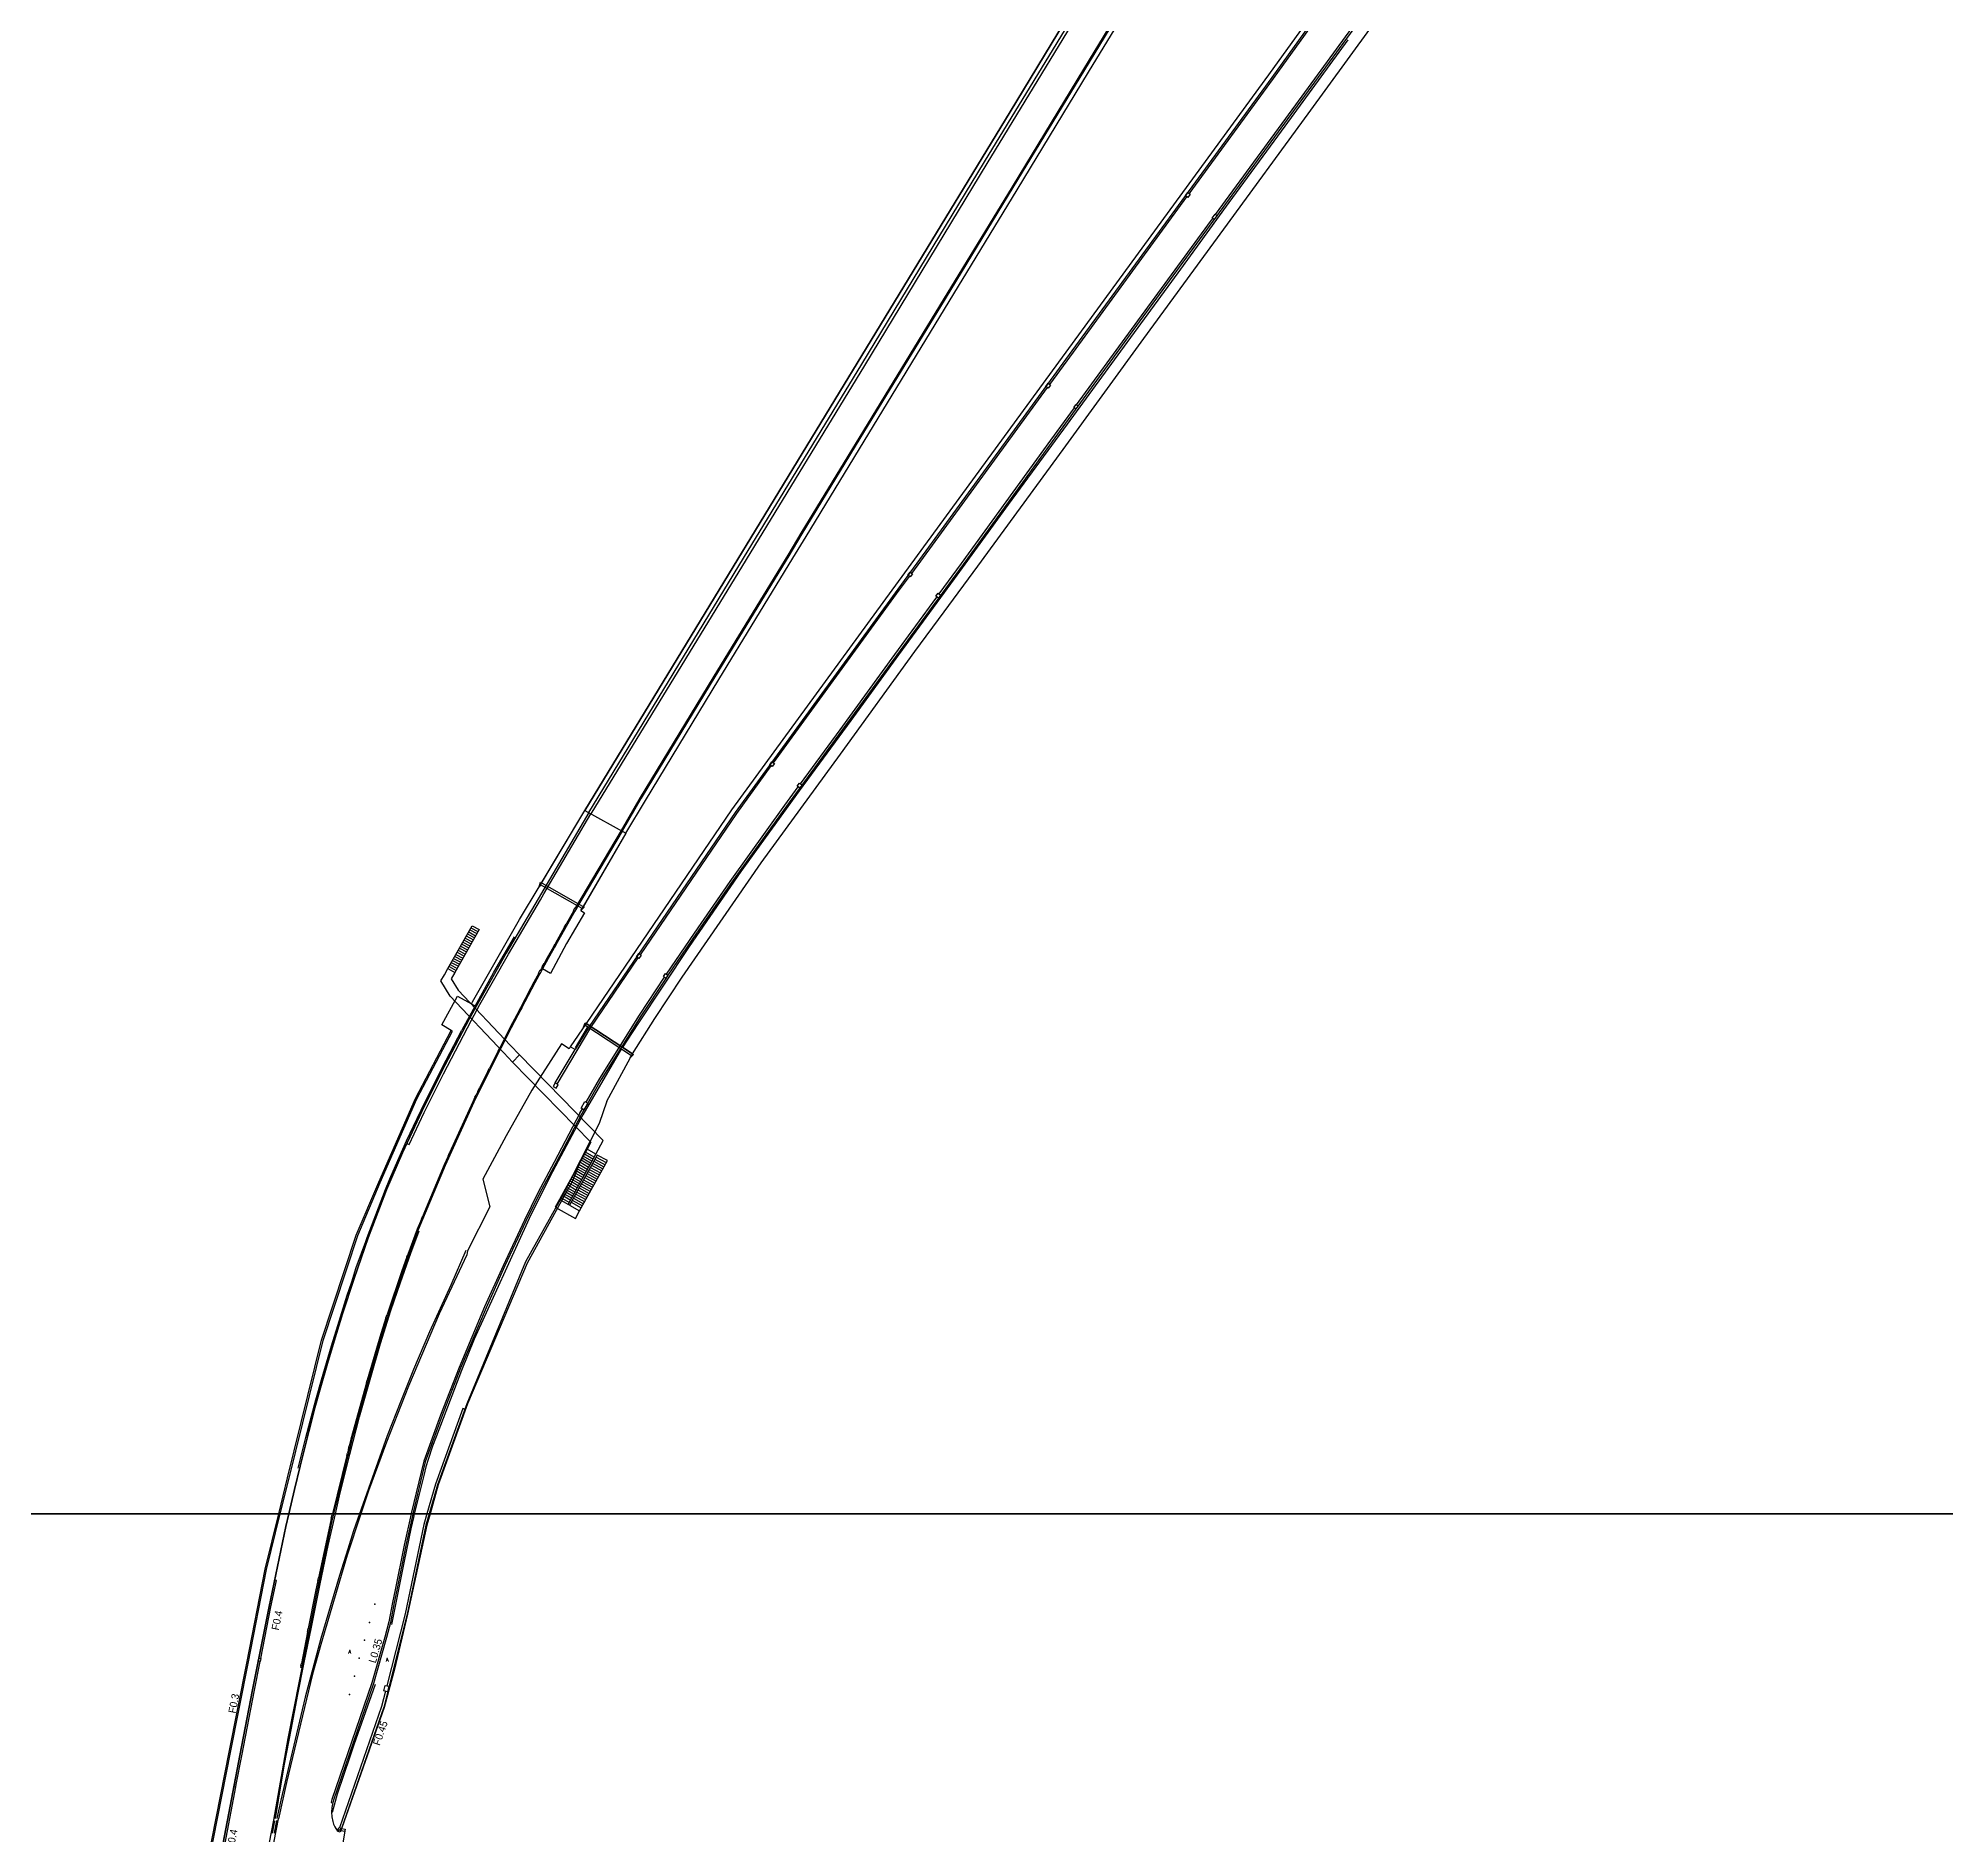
# Model space of a CAD drawing. Header units: metres. Extents: x -18400 to -16000, y -119400 to -117000.
# Drawn here: x -18110.5 to -17703.9, y -118868.4 to -118485.4 of the extents above; entities that cross this region are included whole.
import ezdxf

# ---------------------------------------------------------------- set-up
doc = ezdxf.new("R2010")
doc.units = ezdxf.units.M
doc.header["$LTSCALE"] = 2.5
for name, color, linetype in [('その他', 7, 'Continuous'), ('側溝・桝', 7, 'Continuous'), ('図郭', 7, 'Continuous'), ('歩道・分離帯・安全施設', 7, 'Continuous'), ('舗装', 7, 'Continuous'), ('道路', 7, 'Continuous')]:
    doc.layers.add(name, color=color, linetype=linetype)
doc.styles.get("Standard").update_dxf_attribs({"font": ''})
doc.styles.add('YOKO_DECO', font='txt.shx', dxfattribs={"bigfont": 'extfont.shx'})
doc.styles.get('Standard').set_extended_font_data('@MS PGothic')

msp = doc.modelspace()

# ---------------------------------------------------------------- linework, layer by layer
at = {"layer": 'その他'}
for points in [[(-18023.18, -118683.76), (-18018.02, -118674.61), (-18016.52, -118675.42), (-18021.69, -118684.58), (-18022.46, -118685.92), (-18021.01, -118688.32), (-18009.83, -118700.13), (-18007.93, -118702.14), (-18009.38, -118703.69), (-18011.27, -118701.69), (-18022.67, -118689.66), (-18024.66, -118686.35), (-18023.93, -118685.08)], [(-18009.38, -118703.69), (-17992.71, -118720.78), (-17993.52, -118722.26), (-17999.38, -118732.95), (-18000.28, -118734.59), (-17995.99, -118737.03), (-17995.09, -118735.39), (-17989.19, -118724.69), (-17991.35, -118723.5), (-17997.26, -118734.2), (-17997.56, -118734.03), (-17991.67, -118723.28), (-17990.1, -118720.42), (-18007.93, -118702.14)]]:
    msp.add_lwpolyline(points, close=True, dxfattribs=at)
for points in [[(-18019.25, -118676.79), (-18017.75, -118677.6)], [(-18019, -118676.35), (-18017.5, -118677.16)], [(-18018.75, -118675.91), (-18017.26, -118676.73)], [(-18018.51, -118675.48), (-18017.01, -118676.29)], [(-18018.27, -118675.05), (-18016.77, -118675.86)], [(-18021.71, -118681.14), (-18020.21, -118681.96)], [(-18021.46, -118680.71), (-18019.96, -118681.52)], [(-18021.22, -118680.28), (-18019.71, -118681.08)], [(-18020.97, -118679.83), (-18019.47, -118680.65)], [(-18020.72, -118679.4), (-18019.22, -118680.21)], [(-18020.48, -118678.96), (-18018.98, -118679.78)], [(-18020.23, -118678.53), (-18018.73, -118679.34)], [(-18019.99, -118678.1), (-18018.49, -118678.91)], [(-18019.74, -118677.66), (-18018.24, -118678.47)], [(-18019.5, -118677.23), (-18017.99, -118678.03)], [(-18023.18, -118683.76), (-18021.69, -118684.58)], [(-18022.94, -118683.32), (-18021.43, -118684.13)], [(-18022.69, -118682.88), (-18021.19, -118683.7)], [(-18022.45, -118682.45), (-18020.94, -118683.26)], [(-18022.2, -118682.01), (-18020.7, -118682.83)], [(-18021.95, -118681.58), (-18020.45, -118682.39)], [(-17993.47, -118726.57), (-17995.29, -118725.5)], [(-17993.23, -118726.12), (-17995.05, -118725.05)], [(-17992.99, -118725.69), (-17994.8, -118724.61)], [(-17992.75, -118725.25), (-17994.56, -118724.17)], [(-17992.51, -118724.81), (-17994.32, -118723.73)], [(-17992.27, -118724.38), (-17994.08, -118723.3)], [(-17992.02, -118723.93), (-17993.84, -118722.86)], [(-17991.67, -118723.28), (-17993.52, -118722.26)], [(-17992.56, -118725.69), (-17990.39, -118726.88)], [(-17992.32, -118725.25), (-17990.15, -118726.44)], [(-17992.08, -118724.81), (-17989.91, -118726)], [(-17991.84, -118724.38), (-17989.67, -118725.56)], [(-17991.59, -118723.93), (-17989.43, -118725.12)], [(-17995.88, -118730.96), (-17997.7, -118729.88)], [(-17995.64, -118730.52), (-17997.45, -118729.44)], [(-17995.4, -118730.08), (-17997.21, -118729)], [(-17995.16, -118729.64), (-17996.98, -118728.57)], [(-17994.92, -118729.2), (-17996.73, -118728.13)], [(-17994.68, -118728.77), (-17996.49, -118727.69)], [(-17994.43, -118728.32), (-17996.25, -118727.25)], [(-17994.2, -118727.89), (-17996.01, -118726.81)], [(-17993.95, -118727.45), (-17995.77, -118726.38)], [(-17993.71, -118727.01), (-17995.53, -118725.94)], [(-17994.73, -118729.62), (-17992.57, -118730.82)], [(-17994.49, -118729.18), (-17992.33, -118730.38)], [(-17994.25, -118728.75), (-17992.1, -118729.96)], [(-17994, -118728.3), (-17991.84, -118729.51)], [(-17993.77, -118727.87), (-17991.6, -118729.07)], [(-17993.52, -118727.43), (-17991.36, -118728.63)], [(-17993.29, -118727), (-17991.12, -118728.2)], [(-17993.04, -118726.56), (-17990.87, -118727.75)], [(-17992.8, -118726.12), (-17990.63, -118727.31)], [(-17997.56, -118734.03), (-17999.38, -118732.95)], [(-17997.32, -118733.59), (-17999.14, -118732.52)], [(-17997.08, -118733.15), (-17998.9, -118732.08)], [(-17996.84, -118732.72), (-17998.66, -118731.64)], [(-17996.6, -118732.27), (-17998.42, -118731.2)], [(-17996.36, -118731.84), (-17998.18, -118730.76)], [(-17996.12, -118731.39), (-17997.94, -118730.32)], [(-17996.91, -118733.57), (-17994.74, -118734.76)], [(-17996.67, -118733.13), (-17994.5, -118734.32)], [(-17996.42, -118732.69), (-17994.26, -118733.88)], [(-17996.19, -118732.26), (-17994.02, -118733.44)], [(-17995.94, -118731.81), (-17993.78, -118733.01)], [(-17995.7, -118731.38), (-17993.54, -118732.57)], [(-17995.46, -118730.94), (-17993.29, -118732.13)], [(-17995.21, -118730.5), (-17993.05, -118731.7)], [(-17994.97, -118730.06), (-17992.81, -118731.25)], [(-17997.26, -118734.2), (-17995.09, -118735.39)]]:
    msp.add_lwpolyline(points, dxfattribs=at)
at = {"layer": '側溝・桝'}
for points in [[(-17719.53, -118200), (-17727.8, -118213.7), (-17752.86, -118255.35), (-17778.7, -118298.19), (-17804.5, -118340.96), (-17830.87, -118384.61), (-17856.01, -118426.18), (-17882.19, -118469.26), (-17908.27, -118512.09), (-17934.39, -118555.17), (-17959.62, -118596.56), (-17992.69, -118650.74)], [(-17711.2, -118200), (-17716.71, -118209.13), (-17743.35, -118253.4), (-17769.59, -118296.92), (-17794.49, -118338.28), (-17820.62, -118381.35), (-17846.44, -118424.03), (-17871.46, -118465.28), (-17887.68, -118492), (-17902.92, -118517.06), (-17918.39, -118542.48), (-17934.56, -118569), (-17947.91, -118590.95), (-17950.74, -118595.6), (-17966.48, -118621.43), (-17982.17, -118647.26), (-17986.25, -118654.3)], [(-17865.14, -118518.54), (-17847.2, -118494), (-17814, -118447.92), (-17786.08, -118407.09), (-17766.97, -118377.87), (-17741.7, -118337.36), (-17711.99, -118286.79), (-17694.9, -118256.02), (-17665.24, -118200)], [(-17859.54, -118523), (-17842.45, -118499.57), (-17825.09, -118475.82), (-17807.19, -118450.71), (-17790.7, -118426.79), (-17779.58, -118410.37), (-17768.74, -118393.85), (-17757.95, -118377.13), (-17751.65, -118367.11), (-17745.77, -118357.25), (-17733.35, -118336.84), (-17731.04, -118333.9), (-17720.91, -118321.35), (-17711.1, -118304.44), (-17703.41, -118285.92)], [(-17894.88, -118559.22), (-17891.17, -118554.14), (-17865.63, -118519.21)], [(-17889.15, -118563.55), (-17877.45, -118547.49), (-17860.41, -118524.19), (-17860.14, -118523.83)], [(-17924.31, -118599.48), (-17895.36, -118559.88)], [(-17918.46, -118603.88), (-17913.68, -118597.35), (-17894.66, -118571.11), (-17889.62, -118564.19)], [(-17953.76, -118639.89), (-17927.52, -118603.87), (-17924.8, -118600.14)], [(-17948, -118644.34), (-17939.58, -118632.82), (-17927.87, -118616.76), (-17918.93, -118604.53)], [(-17982.15, -118680.78), (-17961.61, -118650.68), (-17954.24, -118640.55)], [(-17976.58, -118684.96), (-17970.63, -118676.17), (-17963.03, -118665.2), (-17951.32, -118648.88), (-17948.48, -118644.99)], [(-18031.92, -118721.01), (-18031.43, -118721.24), (-18028.24, -118714.44), (-18024.11, -118706.16), (-18018.18, -118694.77), (-18016.36, -118691.42), (-18010.28, -118680.7), (-18003.44, -118669.11), (-18002.7, -118667.84), (-17992.69, -118650.74)], [(-17986.25, -118654.3), (-17995.96, -118670.74), (-17995.99, -118670.79)], [(-17996.32, -118671.37), (-17997.95, -118674.25)], [(-17998.3, -118674.88), (-18000.32, -118678.46)], [(-18000.69, -118679.11), (-18002.02, -118681.47), (-18002.69, -118682.68)], [(-18003.81, -118684.73), (-18004.86, -118686.65), (-18005.41, -118687.69)], [(-18003.07, -118683.37), (-18003.25, -118683.7), (-18003.46, -118684.08)], [(-17999.88, -118708.38), (-17995.59, -118701.22), (-17992.74, -118696.31), (-17982.61, -118681.46)], [(-18005.73, -118688.31), (-18007.65, -118691.97)], [(-17993.72, -118712.26), (-17990.82, -118707.2), (-17982.34, -118693.7), (-17977.01, -118685.61)], [(-18008.02, -118692.68), (-18009.89, -118696.23), (-18009.93, -118696.3)], [(-18058.92, -118800), (-18057.04, -118792.38), (-18049.8, -118763.07), (-18042.41, -118740.67), (-18037.64, -118729.38), (-18029.77, -118711.55), (-18022.21, -118697.1), (-18022.48, -118696.95)], [(-18010.28, -118696.99), (-18012.12, -118700.63)], [(-18012.46, -118701.28), (-18014.33, -118704.97)], [(-18000.3, -118708.12), (-17996.04, -118701.01)], [(-18014.67, -118705.65), (-18016.42, -118709.2)], [(-18017.41, -118711.18), (-18017.88, -118712.15), (-18022.82, -118723.04)], [(-18016.79, -118709.94), (-18017.17, -118710.71)], [(-17995.02, -118714.55), (-17994.51, -118713.65)], [(-17995.02, -118714.55), (-18000.49, -118725.04), (-18003.98, -118731.55), (-18006.88, -118737.41), (-18011.43, -118747.09), (-18015.38, -118755.89), (-18020.81, -118768.81), (-18024.73, -118778.93), (-18028.34, -118788.78), (-18031.02, -118799.95), (-18031.03, -118800)], [(-18023.14, -118723.74), (-18023.99, -118725.61), (-18028.53, -118736.44)], [(-18028.82, -118737.14), (-18029.74, -118739.32), (-18031.75, -118744.73)], [(-18031.93, -118745.21), (-18033.03, -118748.19), (-18036.15, -118757.51)], [(-18036.38, -118758.19), (-18037.51, -118761.59), (-18040.38, -118771.51)], [(-18040.56, -118772.15), (-18040.67, -118772.55), (-18043.86, -118784.1), (-18044.21, -118785.5)], [(-18019.54, -118777.69), (-18019.98, -118777.53), (-18025.84, -118793.69), (-18027.68, -118800)], [(-18044.4, -118786.25), (-18044.6, -118787.09)], [(-18044.73, -118787.59), (-18047.81, -118800)], [(-18081.19, -118908.4), (-18080.89, -118908.46), (-18076.22, -118885.56), (-18073.14, -118869.28), (-18069.52, -118850.88), (-18065.75, -118831.87), (-18061.84, -118811.88), (-18058.92, -118800)], [(-18048.03, -118800.92), (-18048.16, -118801.44), (-18050.78, -118813.67)], [(-18031.03, -118800), (-18032.48, -118806.7), (-18034.43, -118816.22), (-18034.96, -118818.86), (-18035.75, -118823.05), (-18036.61, -118826.29), (-18039.41, -118836.04), (-18047.9, -118860.93), (-18048.05, -118861.51), (-18047.7, -118861.61)], [(-18047.81, -118800), (-18047.86, -118800.21)], [(-18027.68, -118800), (-18028.34, -118802.28), (-18032.32, -118821.29), (-18036.2, -118836.64)], [(-18063.09, -118830.83), (-18060.91, -118819.84), (-18059.71, -118814.18), (-18060.11, -118814.09)], [(-18050.88, -118814.17), (-18051.39, -118816.54), (-18052.95, -118824.44)], [(-18053.11, -118825.24), (-18054.42, -118831.88)], [(-18068.29, -118857.67), (-18067.13, -118851.6), (-18064.44, -118837.61), (-18063.21, -118831.44)], [(-18054.52, -118832.4), (-18054.57, -118832.65), (-18054.33, -118832.69)], [(-18036.5, -118837.82), (-18037.33, -118841.1), (-18046.28, -118866.92)], [(-18073.4, -118884.44), (-18070.68, -118870.21), (-18068.4, -118858.21)], [(-18045.99, -118867.53), (-18045.14, -118867.67)]]:
    msp.add_lwpolyline(points, dxfattribs=at)
for points in [[(-17865.48, -118518.3), (-17864.98, -118518.67), (-17865.47, -118519.32), (-17865.96, -118518.96)], [(-17859.65, -118522.91), (-17859.22, -118523.22), (-17859.83, -118524.06), (-17860.26, -118523.75)], [(-17895.21, -118558.97), (-17894.71, -118559.34), (-17895.2, -118560), (-17895.69, -118559.63)], [(-17889.27, -118563.46), (-17888.84, -118563.78), (-17889.31, -118564.42), (-17889.74, -118564.1)], [(-17924.65, -118599.23), (-17924.15, -118599.6), (-17924.64, -118600.25), (-17925.13, -118599.89)], [(-17918.69, -118603.7), (-17918.14, -118604.11), (-17918.62, -118604.76), (-17919.17, -118604.36)], [(-17954.09, -118639.64), (-17953.59, -118640.01), (-17954.08, -118640.67), (-17954.57, -118640.31)], [(-17948.21, -118644.19), (-17947.69, -118644.57), (-17948.16, -118645.22), (-17948.69, -118644.84)], [(-17996.39, -118671.33), (-17996.06, -118670.75), (-17995.78, -118670.91), (-17996.11, -118671.49)], [(-17998.3, -118674.88), (-17997.95, -118674.25), (-17997.73, -118674.37), (-17998.09, -118675)], [(-18000.69, -118679.11), (-18000.32, -118678.46), (-18000.11, -118678.58), (-18000.48, -118679.23)], [(-17982.49, -118680.55), (-17981.98, -118680.9), (-17982.45, -118681.57), (-17982.95, -118681.22)], [(-18003.88, -118684.7), (-18003.52, -118684.04), (-18003.24, -118684.2), (-18003.6, -118684.85)], [(-18003.07, -118683.37), (-18002.69, -118682.68), (-18002.48, -118682.8), (-18002.85, -118683.49)], [(-17976.8, -118684.81), (-17976.26, -118685.18), (-17976.69, -118685.83), (-17977.24, -118685.46)], [(-18005.73, -118688.31), (-18005.41, -118687.69), (-18005.19, -118687.8), (-18005.52, -118688.43)], [(-18008.02, -118692.68), (-18007.65, -118691.97), (-18007.44, -118692.08), (-18007.81, -118692.79)], [(-18010.28, -118696.99), (-18009.93, -118696.3), (-18009.71, -118696.41), (-18010.06, -118697.1)], [(-18012.46, -118701.28), (-18012.12, -118700.63), (-18011.91, -118700.74), (-18012.24, -118701.39)], [(-18014.67, -118705.65), (-18014.33, -118704.97), (-18014.12, -118705.08), (-18014.45, -118705.76)], [(-18016.79, -118709.94), (-18016.42, -118709.2), (-18016.21, -118709.3), (-18016.58, -118710.05)], [(-18000.3, -118708.12), (-18000.74, -118708.86), (-18000.09, -118709.25), (-17999.65, -118708.51)], [(-18017.41, -118711.18), (-18017.17, -118710.71), (-18016.95, -118710.82), (-18017.19, -118711.29)], [(-17993.99, -118712.1), (-17993.38, -118712.45), (-17994.18, -118713.85), (-17994.79, -118713.5)], [(-18023.14, -118723.74), (-18022.82, -118723.04), (-18022.6, -118723.14), (-18022.92, -118723.84)], [(-18028.82, -118737.14), (-18028.53, -118736.44), (-18028.31, -118736.54), (-18028.6, -118737.23)], [(-18031.93, -118745.21), (-18031.75, -118744.73), (-18031.52, -118744.82), (-18031.7, -118745.3)], [(-18036.38, -118758.19), (-18036.15, -118757.51), (-18035.92, -118757.58), (-18036.15, -118758.26)], [(-18040.56, -118772.15), (-18040.38, -118771.51), (-18040.14, -118771.58), (-18040.33, -118772.22)], [(-18044.4, -118786.25), (-18044.21, -118785.5), (-18043.97, -118785.56), (-18044.16, -118786.31)], [(-18044.73, -118787.59), (-18044.6, -118787.09), (-18044.37, -118787.15), (-18044.49, -118787.65)], [(-18048.03, -118800.92), (-18047.86, -118800.21), (-18047.62, -118800.26), (-18047.8, -118800.97)], [(-18050.88, -118814.17), (-18050.78, -118813.67), (-18050.54, -118813.72), (-18050.64, -118814.22)], [(-18053.11, -118825.24), (-18052.95, -118824.44), (-18052.71, -118824.49), (-18052.87, -118825.29)], [(-18063.49, -118830.75), (-18063.09, -118830.83), (-18063.21, -118831.44), (-18063.61, -118831.36)], [(-18054.52, -118832.4), (-18054.42, -118831.88), (-18054.18, -118831.92), (-18054.28, -118832.45)], [(-18036.82, -118837.74), (-18036.52, -118836.56), (-18035.74, -118836.76), (-18036.04, -118837.93)], [(-18068.8, -118858.14), (-18068.4, -118858.21), (-18068.29, -118857.67), (-18068.69, -118857.59)], [(-18046.41, -118866.87), (-18045.83, -118867.07), (-18046.11, -118867.89), (-18046.7, -118867.68)]]:
    msp.add_lwpolyline(points, close=True, dxfattribs=at)
at = {"layer": '図郭'}
for points in [[(-18400, -118800), (-17600, -118800), (-17600, -118200), (-18400, -118200)], [(-18400, -119400), (-17600, -119400), (-17600, -118800), (-18400, -118800)]]:
    msp.add_lwpolyline(points, close=True, dxfattribs=at)
at = {"layer": '歩道・分離帯・安全施設'}
for points in [[(-17665.71, -118200), (-17695.27, -118255.82), (-17712.35, -118286.58), (-17742.05, -118337.15), (-17767.32, -118377.64), (-17786.42, -118406.86), (-17814.34, -118447.68), (-17847.54, -118493.76), (-17891.5, -118553.9), (-17927.86, -118603.62), (-17961.95, -118650.44), (-17993.08, -118696.08), (-17996.04, -118701.01), (-17997.11, -118700.4)], [(-17665.71, -118200), (-17695.27, -118255.82), (-17712.35, -118286.58), (-17742.05, -118337.15), (-17767.32, -118377.64), (-17786.42, -118406.86), (-17814.34, -118447.68), (-17847.54, -118493.76), (-17891.5, -118553.9), (-17927.86, -118603.62), (-17961.95, -118650.44), (-17993.08, -118696.08), (-17996.04, -118701.01), (-17997.11, -118700.4)], [(-17993.16, -118650.48), (-17960.15, -118596.24), (-17934.92, -118554.86), (-17908.8, -118511.77), (-17882.72, -118468.95), (-17856.54, -118425.86), (-17831.4, -118384.3), (-17805.03, -118340.64), (-17779.23, -118297.87), (-17753.39, -118255.03), (-17728.33, -118213.39), (-17720.25, -118200)], [(-17993.16, -118650.48), (-17960.15, -118596.24), (-17934.92, -118554.86), (-17908.8, -118511.77), (-17882.72, -118468.95), (-17856.54, -118425.86), (-17831.4, -118384.3), (-17805.03, -118340.64), (-17779.23, -118297.87), (-17753.39, -118255.03), (-17728.33, -118213.39), (-17720.25, -118200)], [(-17710.92, -118200), (-17716.5, -118209.25), (-17743.14, -118253.52), (-17769.38, -118297.05), (-17794.28, -118338.4), (-17820.41, -118381.48), (-17846.23, -118424.15), (-17871.26, -118465.41), (-17887.47, -118492.13), (-17902.72, -118517.19), (-17918.18, -118542.61), (-17934.36, -118569.12), (-17947.7, -118591.08), (-17950.53, -118595.72), (-17966.27, -118621.55), (-17981.96, -118647.39), (-17986.04, -118654.42)], [(-17710.92, -118200), (-17716.5, -118209.25), (-17743.14, -118253.52), (-17769.38, -118297.05), (-17794.28, -118338.4), (-17820.41, -118381.48), (-17846.23, -118424.15), (-17871.26, -118465.41), (-17887.47, -118492.13), (-17902.72, -118517.19), (-17918.18, -118542.61), (-17934.36, -118569.12), (-17947.7, -118591.08), (-17950.53, -118595.72), (-17966.27, -118621.55), (-17981.96, -118647.39), (-17986.04, -118654.42)], [(-17824.78, -118476.05), (-17842.13, -118499.79), (-17860.1, -118524.42), (-17877.14, -118547.72), (-17894.35, -118571.34), (-17913.37, -118597.58), (-17927.56, -118616.99), (-17939.26, -118633.04), (-17951.01, -118649.11), (-17962.71, -118665.42), (-17970.31, -118676.39), (-17976.26, -118685.18), (-17976.69, -118685.83), (-17982.02, -118693.91), (-17990.49, -118707.4), (-17994.7, -118714.75), (-18000.16, -118725.22), (-18003.65, -118731.71), (-18006.55, -118737.57), (-18011.1, -118747.24), (-18015.04, -118756.04), (-18020.47, -118768.95), (-18024.39, -118779.06), (-18027.99, -118788.88), (-18030.66, -118800)], [(-17824.78, -118476.05), (-17842.13, -118499.79), (-17860.1, -118524.42), (-17877.14, -118547.72), (-17894.35, -118571.34), (-17913.37, -118597.58), (-17927.56, -118616.99), (-17939.26, -118633.04), (-17951.01, -118649.11), (-17962.71, -118665.42), (-17970.31, -118676.39), (-17976.26, -118685.18), (-17976.69, -118685.83), (-17982.02, -118693.91), (-17990.49, -118707.4), (-17994.7, -118714.75), (-18000.16, -118725.22), (-18003.65, -118731.71), (-18006.55, -118737.57), (-18011.1, -118747.24), (-18015.04, -118756.04), (-18020.47, -118768.95), (-18024.39, -118779.06), (-18027.99, -118788.88), (-18030.66, -118800)], [(-17831.32, -118485.73), (-17844.79, -118504.16), (-17856.68, -118520.44), (-17867.57, -118535.4), (-17879.77, -118552.09), (-17891.14, -118567.67), (-17903.73, -118584.82), (-17915.29, -118600.67), (-17927.15, -118616.89), (-17937.32, -118630.87), (-17948.31, -118645.87), (-17960.7, -118663.07), (-17971.76, -118679.02), (-17982.69, -118695.49), (-17986.03, -118700.63)], [(-17993.16, -118650.48), (-18003.91, -118668.84), (-18010.74, -118680.43), (-18016.83, -118691.16), (-18018.66, -118694.52), (-18024.59, -118705.91), (-18028.73, -118714.2), (-18032.87, -118723.05), (-18036.26, -118730.94), (-18040.15, -118741.13), (-18043.19, -118749.8), (-18045.62, -118757.38), (-18047.41, -118763.2), (-18048.81, -118767.95), (-18050.45, -118773.66), (-18051.51, -118777.41), (-18052.82, -118782.42), (-18053.77, -118786.11), (-18054.7, -118789.86), (-18055.86, -118794.77), (-18057.08, -118800)], [(-17993.16, -118650.48), (-18003.91, -118668.84), (-18010.74, -118680.43), (-18016.83, -118691.16), (-18018.66, -118694.52), (-18024.59, -118705.91), (-18028.73, -118714.2), (-18032.87, -118723.05), (-18036.26, -118730.94), (-18040.15, -118741.13), (-18043.19, -118749.8), (-18045.62, -118757.38), (-18047.41, -118763.2), (-18048.81, -118767.95), (-18050.45, -118773.66), (-18051.51, -118777.41), (-18052.82, -118782.42), (-18053.77, -118786.11), (-18054.7, -118789.86), (-18055.86, -118794.77), (-18057.08, -118800)], [(-17986.04, -118654.42), (-17995.75, -118670.86), (-18001.81, -118681.59), (-18003.04, -118683.82)], [(-17986.04, -118654.42), (-17995.75, -118670.86), (-18001.81, -118681.59), (-18003.04, -118683.82)], [(-18020.14, -118696.8), (-18013.38, -118684.52), (-18009.01, -118676.96)], [(-18057.08, -118800), (-18055.86, -118794.77), (-18054.7, -118789.86), (-18053.77, -118786.11), (-18052.82, -118782.42), (-18051.51, -118777.41), (-18050.45, -118773.66), (-18048.81, -118767.95), (-18047.41, -118763.2), (-18045.62, -118757.38), (-18043.19, -118749.8), (-18040.15, -118741.13), (-18036.26, -118730.94), (-18032.87, -118723.05), (-18028.73, -118714.2), (-18024.59, -118705.91), (-18018.66, -118694.52), (-18017.22, -118691.87)], [(-18034.33, -118725.82), (-18032, -118720.47), (-18029.75, -118715.69), (-18028, -118712.17), (-18023.55, -118703.29), (-18020.19, -118696.87)], [(-17993.47, -118696.34), (-17996.08, -118700.66)], [(-17986.19, -118700.79), (-17994.38, -118714.96)], [(-17994.7, -118714.75), (-18000.16, -118725.22), (-18003.65, -118731.71), (-18006.55, -118737.57), (-18011.1, -118747.24), (-18015.04, -118756.04), (-18020.47, -118768.95), (-18024.39, -118779.06), (-18027.99, -118788.88), (-18030.66, -118800)], [(-17994.38, -118714.96), (-18001.44, -118728.12), (-18005.88, -118737.03), (-18017.56, -118762.77), (-18020.28, -118769.4), (-18025.71, -118783.56), (-18026.45, -118785.59), (-18027.41, -118788.41), (-18027.86, -118790), (-18028.32, -118791.82), (-18029.33, -118795.83), (-18030.34, -118800)], [(-18055.1, -118790.27), (-18053.44, -118783.7), (-18051.33, -118775.66), (-18050.12, -118771.44), (-18047.99, -118764.17), (-18046.67, -118759.82), (-18044.64, -118753.35), (-18043.68, -118750.51), (-18042.7, -118747.45), (-18040.7, -118741.91), (-18040.38, -118741.06), (-18036.47, -118730.85), (-18035.54, -118728.6), (-18034.33, -118725.82)], [(-17995.24, -118725.68), (-17996.59, -118729.01), (-18006.29, -118746.52), (-18018.97, -118776.55), (-18025.27, -118793.82), (-18026.99, -118800)], [(-18047.14, -118800), (-18046.26, -118796.18), (-18044.11, -118787.33), (-18041.99, -118779.31), (-18039.6, -118770.88), (-18037.55, -118763.71), (-18035.33, -118756.66), (-18033.25, -118750.69), (-18031.06, -118744.44), (-18029.33, -118739.64)], [(-18019.35, -118743.88), (-18022.56, -118751.22), (-18027.1, -118761.19), (-18030.5, -118769.24), (-18033.19, -118775.94), (-18036.15, -118783.37), (-18041.68, -118799.01), (-18042.03, -118800)], [(-18057.08, -118800), (-18057.71, -118802.71), (-18061.3, -118819.76), (-18064.84, -118837.53), (-18067.53, -118851.52), (-18071.08, -118870.14), (-18075.38, -118892.7), (-18081.34, -118923.97), (-18085.42, -118945.61), (-18087.05, -118948.33), (-18087.68, -118949.29), (-18088.42, -118950.23), (-18098.1, -118963.18), (-18098.94, -118963.97), (-18099.92, -118964.74), (-18101.01, -118965.34), (-18102.19, -118965.78), (-18103.84, -118966.01), (-18106.02, -118966.17)], [(-18057.08, -118800), (-18057.71, -118802.71), (-18061.3, -118819.76), (-18064.84, -118837.53), (-18067.53, -118851.52), (-18071.08, -118870.14), (-18075.38, -118892.7), (-18081.34, -118923.97), (-18085.42, -118945.61), (-18087.05, -118948.33), (-18087.68, -118949.29), (-18088.42, -118950.23), (-18098.1, -118963.18), (-18098.94, -118963.97), (-18099.92, -118964.74), (-18101.01, -118965.34), (-18102.19, -118965.78), (-18103.84, -118966.01), (-18106.02, -118966.17)], [(-18088.31, -118950.08), (-18087.68, -118949.29), (-18087.05, -118948.33), (-18085.42, -118945.61), (-18081.34, -118923.97), (-18075.38, -118892.7), (-18071.08, -118870.14), (-18067.53, -118851.52), (-18064.84, -118837.53), (-18061.3, -118819.76), (-18057.71, -118802.71), (-18057.08, -118800)], [(-18059.94, -118864.96), (-18058.56, -118856.68), (-18057.99, -118853.38), (-18056.57, -118846.04), (-18055.15, -118838.54), (-18053.83, -118831.66), (-18052.29, -118824.16), (-18050.5, -118815.28), (-18048.68, -118806.71), (-18047.14, -118800)], [(-18042.03, -118800), (-18043.28, -118803.61), (-18044.53, -118807.5), (-18046.32, -118813.13), (-18048.21, -118819.59), (-18050.24, -118826.56), (-18053.57, -118839.11), (-18058.76, -118861.03), (-18059.63, -118864.97)], [(-18030.66, -118800), (-18030.66, -118800.03), (-18032.12, -118806.77), (-18034.07, -118816.3), (-18034.6, -118818.93), (-18035.39, -118823.14), (-18036.26, -118826.39), (-18039.05, -118836.15), (-18047.54, -118861.04), (-18047.77, -118861.88), (-18047.92, -118862.57), (-18047.98, -118863.63), (-18047.92, -118864.57), (-18047.7, -118865.62), (-18047.53, -118866.16), (-18047.27, -118866.7), (-18047.04, -118867.11), (-18046.7, -118867.68)], [(-18030.66, -118800), (-18030.66, -118800.03), (-18032.12, -118806.77), (-18034.07, -118816.3), (-18034.6, -118818.93), (-18035.39, -118823.14), (-18036.26, -118826.39), (-18039.05, -118836.15), (-18047.54, -118861.04), (-18047.77, -118861.88), (-18047.92, -118862.57), (-18047.98, -118863.63), (-18047.92, -118864.57), (-18047.7, -118865.62), (-18047.53, -118866.16), (-18047.27, -118866.7), (-18047.04, -118867.11), (-18046.7, -118867.68)], [(-18030.66, -118800), (-18030.66, -118800.03), (-18032.12, -118806.77), (-18034.07, -118816.3), (-18034.6, -118818.93), (-18035.39, -118823.14), (-18036.26, -118826.39), (-18039.05, -118836.15), (-18047.54, -118861.04), (-18047.77, -118861.88), (-18047.92, -118862.57), (-18047.98, -118863.63), (-18047.92, -118864.57), (-18047.7, -118865.62), (-18047.53, -118866.16), (-18047.27, -118866.7), (-18047.04, -118867.11), (-18046.7, -118867.68), (-18045.83, -118867.07)], [(-18026.99, -118800), (-18027.66, -118802.42), (-18031.77, -118821.4), (-18034.58, -118833.11), (-18036.76, -118841.25), (-18045.78, -118866.94)], [(-18030.34, -118800), (-18030.53, -118800.8), (-18031.05, -118803.18), (-18032.52, -118810.1), (-18035.21, -118823.61)], [(-18038.71, -118836.4), (-18043.24, -118849.25), (-18044.03, -118851.62), (-18046.76, -118859.78), (-18047.82, -118863.67)], [(-18060.59, -118868.07), (-18060.07, -118865.43)], [(-18059.69, -118865.37), (-18060.23, -118868.08)]]:
    msp.add_lwpolyline(points, dxfattribs=at)
for p in [(-18038.77, -118819.28, 65.92), (-18039.87, -118823.13, 65.78), (-18040.98, -118826.91, 65.67), (-18042.07, -118830.75, 65.52), (-18043.1, -118834.61, 65.38), (-18044.14, -118838.51, 65.24)]:
    msp.add_point(p, dxfattribs=at)
at = {"layer": '舗装'}
for points in [[(-18018.18, -118691.25), (-18017.18, -118691.81)], [(-17983.83, -118701.9), (-17993.72, -118695.42)]]:
    msp.add_lwpolyline(points, dxfattribs=at)
at = {"layer": '道路'}
for points in [[(-17666.72, -118200), (-17696.06, -118255.39), (-17713.12, -118286.14), (-17742.82, -118336.68), (-17768.07, -118377.16), (-17787.17, -118406.36), (-17815.08, -118447.16), (-17848.26, -118493.23), (-17892.22, -118553.37), (-17928.58, -118603.09), (-17962.69, -118649.92), (-17993.72, -118695.42), (-17997.11, -118700.4), (-17997.36, -118700.89), (-17998.98, -118699.82)], [(-17993.97, -118650.04), (-17903.35, -118501.08), (-17797.66, -118326.62), (-17721.32, -118200)], [(-17721.32, -118200), (-17797.66, -118326.62), (-17903.35, -118501.08), (-17993.97, -118650.04)], [(-17985.23, -118654.86), (-17981.08, -118647.91), (-17965.39, -118622.09), (-17949.65, -118596.26), (-17946.83, -118591.61), (-17933.48, -118569.66), (-17917.31, -118543.14), (-17901.84, -118517.72), (-17886.59, -118492.66), (-17870.38, -118465.94), (-17845.35, -118424.69), (-17819.54, -118382.01), (-17793.4, -118338.94), (-17768.5, -118297.58), (-17742.26, -118254.05), (-17715.62, -118209.78), (-17709.72, -118200)], [(-17985.23, -118654.86), (-17981.08, -118647.91), (-17965.39, -118622.09), (-17949.65, -118596.26), (-17946.83, -118591.61), (-17933.48, -118569.66), (-17917.31, -118543.14), (-17901.84, -118517.72), (-17886.59, -118492.66), (-17870.38, -118465.94), (-17845.35, -118424.69), (-17819.54, -118382.01), (-17793.4, -118338.94), (-17768.5, -118297.58), (-17742.26, -118254.05), (-17715.62, -118209.78), (-17709.72, -118200)], [(-17815.08, -118447.16), (-17848.26, -118493.23), (-17892.22, -118553.37), (-17928.58, -118603.09), (-17962.69, -118649.92), (-17993.72, -118695.42), (-17983.83, -118701.9), (-17979.06, -118694.36), (-17973.25, -118685.58), (-17956.41, -118661.22), (-17939.52, -118638.05), (-17923.62, -118616.12), (-17917.39, -118607.69), (-17910.22, -118597.93), (-17892.01, -118573.05), (-17874.8, -118549.43), (-17857.76, -118526.13), (-17839.8, -118501.5), (-17822.43, -118477.74)], [(-17989.31, -118711.99), (-17983.83, -118701.9), (-17979.06, -118694.36), (-17973.25, -118685.58), (-17956.41, -118661.22), (-17939.52, -118638.05), (-17923.62, -118616.12), (-17917.39, -118607.69), (-17910.22, -118597.93), (-17892.01, -118573.05), (-17874.8, -118549.43), (-17857.76, -118526.13), (-17839.8, -118501.5), (-17822.43, -118477.74)], [(-18021.16, -118689.65), (-18018.18, -118691.25), (-18017.96, -118690.86), (-18007.93, -118673.27), (-18003.69, -118666.33), (-17993.97, -118650.04)], [(-17993.97, -118650.04), (-17985.23, -118654.86)], [(-17993.97, -118650.04), (-17985.23, -118654.86)], [(-17985.23, -118654.86), (-17994.84, -118671.39), (-17994.05, -118671.86), (-17997.87, -118678.42), (-18001.3, -118684.77), (-18003.03, -118683.82), (-18003.04, -118683.82), (-18004.65, -118686.77), (-18009.67, -118696.35), (-18014.12, -118705.08), (-18017.66, -118712.25), (-18023.76, -118725.71), (-18029.51, -118739.41), (-18032.8, -118748.27), (-18037.28, -118761.66), (-18040.44, -118772.61), (-18043.63, -118784.17), (-18047.56, -118800)], [(-18024.46, -118695.77), (-18021.16, -118689.65)], [(-18059.23, -118800), (-18057.34, -118792.31), (-18050.1, -118762.99), (-18042.7, -118740.56), (-18037.92, -118729.26), (-18030.05, -118711.42), (-18022.48, -118696.95), (-18024.46, -118695.77)], [(-17998.98, -118699.82), (-18005.3, -118709.69), (-18010.73, -118719.41), (-18015.74, -118728.67), (-18014.21, -118734.51), (-18018.99, -118743.95), (-18019.16, -118744.79), (-18025.03, -118757.34), (-18031.59, -118772.75), (-18036.29, -118784.7), (-18040.07, -118795.11), (-18041.71, -118800)], [(-17989.31, -118711.99), (-17990.91, -118716.74), (-17998.92, -118732.42), (-18006.62, -118746.28), (-18019.11, -118776.52), (-18025.39, -118793.83), (-18027.18, -118800)], [(-18108.43, -118964.2), (-18091.51, -118949.1), (-18090.37, -118947.8), (-18089.63, -118946.85), (-18088.98, -118945.75), (-18088.55, -118944.67), (-18088.18, -118943.56), (-18087.64, -118941.38), (-18083.38, -118918.25), (-18081.21, -118908.49), (-18076.52, -118885.5), (-18073.44, -118869.22), (-18069.82, -118850.82), (-18066.06, -118831.81), (-18062.14, -118811.81), (-18059.23, -118800)], [(-18047.56, -118800), (-18047.93, -118801.5), (-18051.15, -118816.59), (-18057.33, -118847.87), (-18060.39, -118865.33), (-18068.04, -118904.91), (-18076, -118945.48), (-18086.45, -119000.67), (-18093.78, -119038.41), (-18095.64, -119047.14), (-18097.99, -119057.66), (-18100.39, -119067.49), (-18103.76, -119079.35)], [(-18041.71, -118800), (-18044.66, -118808.81), (-18050.3, -118827.82), (-18052.01, -118834.15), (-18057.6, -118857.27), (-18059.26, -118864.99)], [(-18027.18, -118800), (-18027.88, -118802.4), (-18031.86, -118821.39), (-18036.87, -118841.23), (-18045.83, -118867.07), (-18045.06, -118867.21)], [(-18074.62, -118943.87), (-18069.44, -118917.36), (-18066.21, -118900.45), (-18059.26, -118864.99)], [(-18045.06, -118867.21), (-18046.48, -118875.6)]]:
    msp.add_lwpolyline(points, dxfattribs=at)
for points in [[(-17994.59, -118670.96), (-18003.44, -118665.9), (-17993.97, -118650.04), (-17985.23, -118654.86)], [(-18003.69, -118666.33), (-18003.41, -118665.35), (-17994.13, -118670.65), (-17994.84, -118671.39), (-17994.59, -118670.96), (-18003.44, -118665.9)], [(-17994, -118695.83), (-17994.28, -118696.25), (-17993.93, -118695.28), (-17993.72, -118695.42), (-17983.83, -118701.9), (-17983.62, -118702.03), (-17984.3, -118702.78), (-17984.06, -118702.34)]]:
    msp.add_lwpolyline(points, close=True, dxfattribs=at)

# ---------------------------------------------------------------- texts
at = {"layer": '側溝・桝'}
for s, rotation, p in [('F0.4', 79, (-18059.23, -118824.91)), ('L0.35', 74, (-18038.57, -118831.93)), ('F0.3', 79, (-18068.44, -118842.63)), ('F0.45', 71, (-18037.7, -118849.53)), ('L0.4', 79, (-18068.79, -118871.41))]:
    msp.add_text(s, height=1.6, rotation=rotation, dxfattribs=at).set_placement(p)
at = {"layer": '舗装', "style": 'YOKO_DECO'}
for p in [(-18044.4, -118829.74, 65.36), (-18036.39, -118831.46, 64.77)]:
    msp.add_text('A', height=0.75, dxfattribs=at).set_placement(p)

doc.saveas('drawing.dxf')
